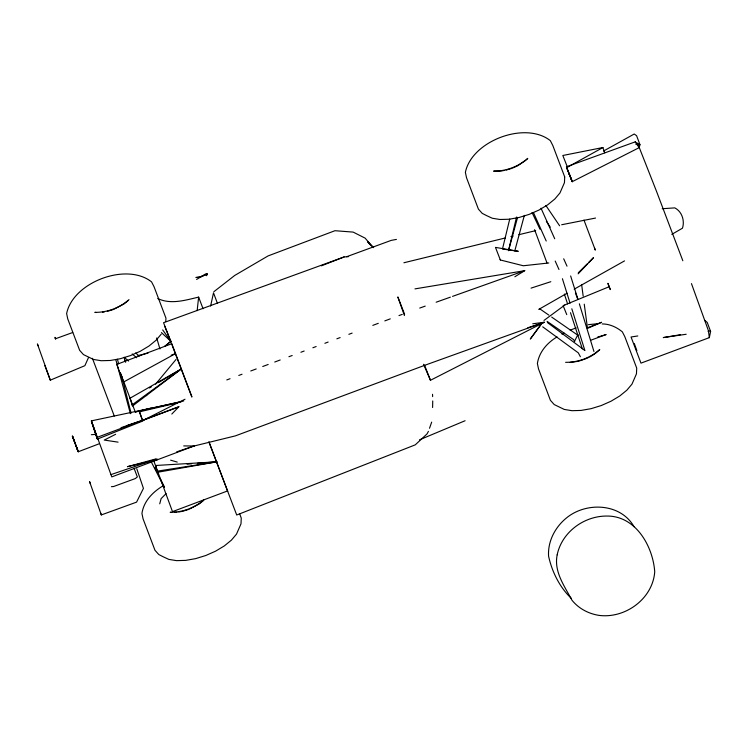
<?xml version="1.0" encoding="UTF-8"?>
<svg xmlns="http://www.w3.org/2000/svg" width="748" height="748" viewBox="0 0 748 748"><rect width="100%" height="100%" fill="white"/><g stroke="black" fill="none" stroke-linecap="round" stroke-linejoin="round"><path stroke-width="1.12" d="M432.737 400.956L432.606 407.51M165.794 321.593L165.944 318.134L154.041 286.708L151.564 281.874C126.375 261.95 72.902 282.286 66.628 313.58L67.75 318.929L79.653 350.344L83.458 354.599L93.519 359.47L101.214 360.723L110.33 360.471L120.288 358.722L130.461 355.59L140.222 351.279L148.946 346.053L156.089 340.237L161.194 334.197M197.145 310.626L198.641 297.115C185.345 300.182 170.862 304.801 157.734 298.536M637.792 335.955L631.05 337.002L640.971 363.135L709.328 337.638L710.6 331.42L707.234 322.444L704.756 320.368M210.599 306.044L213.507 292.861L217.453 303.398M207.159 273.628L206.691 275.685L205.99 273.74L196.602 279.453M508.734 249.729L516.559 217.032M502.619 248.411L509.734 219.061M159.735 503.825L161.119 498.598L166.075 493.643M635.37 141.802L566.442 166.795L572.239 181.671L639.175 147.655L639.961 144.701L636.595 135.706L634.239 134.014L603.477 151.068M514.783 250.889L524.357 215.377M508.481 250.72L517.597 217.378M429.511 428.267L431.68 422.115M88.516 357.553L84.87 365.679L50.303 380.162L37.4 343.94L38.101 345.763M574.529 341.303L577.914 334.543M428.426 431.344L427.061 433.896L415.262 444.845L236.714 515.007L208.86 441.825M146.197 395.692L147.637 393.925M155.584 384.173L176.014 359.489M526.835 159.418L527.761 158.361C518.476 166.598 506.022 171.301 493.605 171.124L500.281 171.152M578.129 273.843L593.473 257.677L588.676 262.445M171.806 414.055L179.071 406.585L96.819 437.486L97.436 439.057L142.784 421.031L139.38 411.858L177.828 402.807L185.027 399.245M578.307 272.758L587.087 264.025M164.738 346.446L170.862 341.294L164.691 326.147M164.672 346.418L170.862 341.294L162.681 329.915M129.002 299.602C119.717 307.83 107.263 312.533 94.846 312.355L96.24 312.533M128.076 300.649L123.925 304.025L114.154 309.139M526.003 160.091L517.625 165.822L512.904 167.907M204.316 499.514C195.032 507.742 182.577 512.445 170.161 512.277L171.554 512.455M203.391 500.562L199.239 503.937L189.459 509.061M595.52 353.308L599.774 349.559C590.481 357.787 578.026 362.49 565.61 362.322M707.945 331.093L708.44 330.709M213.853 291.729L234.732 275.442L268.083 255.919L334.964 230.711L353.149 232.095L365.127 238.135L373.159 247.597M637.408 144.869L638.025 144.401L656.548 191.423L682.831 260.753M544.011 320.415L564.749 305.109M132.069 404.92L181.371 368.932L130.068 398.188L132.489 406.014L181.371 368.932L158.426 382.621M163.373 485.648C152.994 491.735 143.709 501.123 141.942 513.493L143.064 518.841L154.967 550.266L158.772 554.52L163.036 556.708L168.833 559.392L176.528 560.645L185.644 560.383L195.602 558.644L205.775 555.512L215.536 551.192L224.26 545.965L231.403 540.15L236.508 534.119L241.006 523.815L241.258 518.046L239.622 513.717M557.045 336.927C547.255 342.734 539.112 351.99 537.391 363.537L538.513 368.886L550.416 400.311L554.221 404.565L564.282 409.437L571.977 410.689L581.093 410.428L591.051 408.679L601.233 405.556L610.985 401.237L619.709 396.01L626.852 390.194L631.966 384.154L636.455 373.86L636.707 368.091L624.814 336.665L622.327 331.832C616.661 327.185 609.601 323.912 602.177 323.931M514.848 276.769L524.741 270.664L414.962 288.887M589.63 357.011L594.697 353.982M149.441 387.978L151.442 386.791M671.807 234.367L682.466 228.196C684.906 220.735 681.989 211.534 674.799 207.879L662.214 208.729M538.728 309.429L567.087 293.225M574.174 289.177L624.524 260.902M561.935 334.094L564.001 333.019M423.546 364.276L430.465 380.283L544.282 322.248L532.763 323.781M115.631 434.298L104.234 440.067L118.072 442.143M142.588 420.647L177.828 402.807M583.973 359.517L588.685 357.432M587.881 328.213L601.598 322.304L587.058 327.923M419.488 439.833L465.097 420.731M563.15 305.623L609.181 286.718L607.9 283.333L610.303 289.598L609.181 286.718M321.425 265.83L344.108 256.947L348.559 256.639M78.325 451.727L72.35 436.168L78.325 451.727L99.091 443.816M142.485 420.526L178.445 407.015M527.751 327.783L544.282 322.248L425.135 365.155L235.414 435.869L194.059 446.004L111.798 476.906L91.378 420.872L181.24 401.807M226.784 379.937L230.057 378.712M238.771 375.459L242.043 374.234M250.758 370.98L256.209 368.942M262.744 366.501L268.195 364.463M274.74 362.023L280.191 359.984M288.906 356.721L292.178 355.506M300.892 352.243L304.165 351.027M312.879 347.764L316.152 346.539M324.875 343.285L328.138 342.06M336.862 338.807L340.134 337.582M348.849 334.328L352.121 333.103M372.822 325.371L378.273 323.332M384.818 320.892L390.269 318.854M398.983 315.591L402.256 314.375M570.154 330.139L576.175 327.886M590.462 340.34L606.142 334.562L597.68 337.058M227.579 490.931L172.489 511.632L153.621 460.441M346.623 256.723L391.195 240.389L396.412 239.407M344.108 256.947L163.56 322.706L191.815 397.038M100.653 513.091L101.345 514.923L136.557 502.142L143.429 488.397L136.8 468.79M72.696 332.523L55.296 338.816L55.015 337.348L55.661 339.059M171.18 355.188L175.565 353.608L191.89 396.683M419.74 308.064L425.21 306.119M436.149 302.22L450.361 297.162M452.549 296.376L524.741 270.664M126.384 425.752L142.466 420.254L139.296 411.035M176.659 451.876L194.33 445.817M110.938 474.615L157.099 458.889M121.036 427.66L139.268 421.591M531.043 288.13L550.827 281.697M506.059 170.142L511.959 168.328M107.301 311.374L113.21 309.56M582.991 359.825L578.064 361.331L570.172 362.406M182.615 511.295L188.524 509.472M155.678 458.992L127.412 466.687L157.454 459.665M403.901 262.763L505.311 237.967M138.081 355.562L148.057 353.093M120.344 372.738L135.285 411.989L150.984 408.118M510.931 236.602L513.184 236.059M518.803 234.704L535.68 230.636M183.718 400.928L135.285 411.989M561.683 224.737L595.53 218.061M602.907 147.534L562.823 155.491L567.47 167.225L602.907 147.534L604.73 152.816M501.244 170.983L504.133 170.479M102.485 312.215L104.411 311.879M178.763 511.969L181.652 511.464M680.315 334.721L663.261 337.582L686.178 334.263M157.164 471.175L216.939 461.806L155.565 465.499L157.576 472.269L216.939 461.806L206.588 462.619M548.789 262.978L523.31 265.755L500.347 259.977L495.475 247.382L518.261 251.309L502.478 249.009M588.339 324.679L597.942 323.669M187.037 464.153L191.638 463.797M197.388 463.339L204.288 462.797M91.34 434.7L95.809 434.354M111.396 486.677L113.612 486.518L135.323 478.561L137.342 476.934L134.042 468.229M174.723 512.361L176.837 512.305M183.699 445.92L194.059 446.004M635.865 144.327L638.025 144.401M170.609 460.16L177.248 462.096M710.6 331.42L708.421 330.775L709.328 337.638M639.961 144.701L635.211 141.97L639.175 147.655M547.069 321.35L573.641 339.648L574.66 341.574M539.402 308.569L548.845 315.123M551.678 317.087L578.139 335.431M542.702 326.829L578.335 352.888L580.373 356.74M547.368 322.491L584.917 350.541M132.19 353.944L136.603 357.759M128.581 361.069L124.168 357.264L125.318 361.752M161.428 332.598L170.862 341.294M135.725 352.934L139.063 356.142M571.22 598.269C559.598 587.227 551.959 571.678 548.565 556.11C547.686 541.243 555.166 527.078 566.573 517.859C586.385 501.665 620.625 503.114 634.052 526.732M367.988 241.969L373.617 247.588M367.754 242.062L370.774 245.344M545.928 205.569L559.607 225.774M546.367 221.389L550.276 227.158M124.57 360.134L125.692 362.135M151.199 461.759L164.392 487.537M154.929 467.874L155.958 469.95M160.072 478.234L164.186 486.518M532.062 212.554L540.009 229.262M541.01 208.178L554.717 238.762M563.693 258.799L567.003 266.176M533.455 212.554L546.218 241.024M555.194 261.052L558.98 269.495M563.571 306.736L566.75 314.618M172.236 344.847L171.816 343.697L116.735 364.398L123.429 382.106L175.565 353.608L172.601 345.828M572.239 181.671L566.507 167.225L572.239 181.671L569.125 173.611L569.293 174.293M404.612 314.254L397.833 296.937L404.425 315.581M424.527 365.136L430.465 380.283M594.576 248.158L595.315 250.113L583.973 220.09M575.418 293.001L577.877 299.499M500.141 259.416L500.347 259.977M198.641 297.115L203.045 308.728M130.068 398.188L130.489 399.292M155.565 465.499L155.977 466.602M92.406 358.311L114.257 415.991M227.691 491.277L209.15 442.236M44.815 365.529L50.303 380.162M534.586 229.683L546.966 262.885M101.345 514.923L89.564 481.619L90.246 483.451M634.304 343.556L636.857 350.606M691.47 283.623L708.047 329.616M76.118 446.126L78.119 451.745L72.603 436.243L74.557 441.778M92.004 423.162L97.436 439.057L91.378 420.872L96.819 437.486M564.357 294.058L567.601 303.931M570.481 312.692L582.355 348.867M120.269 372.719L122.691 380.264M570.64 275.965L577.952 299.35M579.345 303.8L593.94 351.476M562.412 278.714L570.079 303.211M571.818 308.784L584.712 349.98M156.706 337.937L159.922 348.979M115.893 359.966L130.386 413.653M117.455 359.246L118.595 363.743M121.718 376.104L131.078 413.195M581.645 284.679L583.178 296.143M584.253 304.174L587.489 328.26M432.531 394.299L432.634 396.618M564.703 176.902L564.45 182.671L559.953 192.965L554.838 199.005L547.704 204.821L538.981 210.048L529.219 214.358L519.047 217.49L509.089 219.239L499.973 219.491L492.278 218.238L486.481 215.555L482.217 213.367L478.411 209.113L466.509 177.697L465.387 172.349C471.651 141.054 525.133 120.718 550.322 140.643L552.8 145.477L564.703 176.902M557.176 554.829C553.716 571.706 564.525 586.086 571.958 600.195C578.69 608.582 588.489 613.725 599.036 615.389C625.291 618.783 652.826 598.746 654.724 571.743C652.929 546.18 635.678 515.615 606.656 516.055C583.917 515.989 561.851 532.211 557.176 554.829M541.954 323.201L530.295 339.04L541.945 323.173M207.149 274.142L200.165 277.209L195.92 277.499L199.819 276.938L207.149 274.142"/></g></svg>
